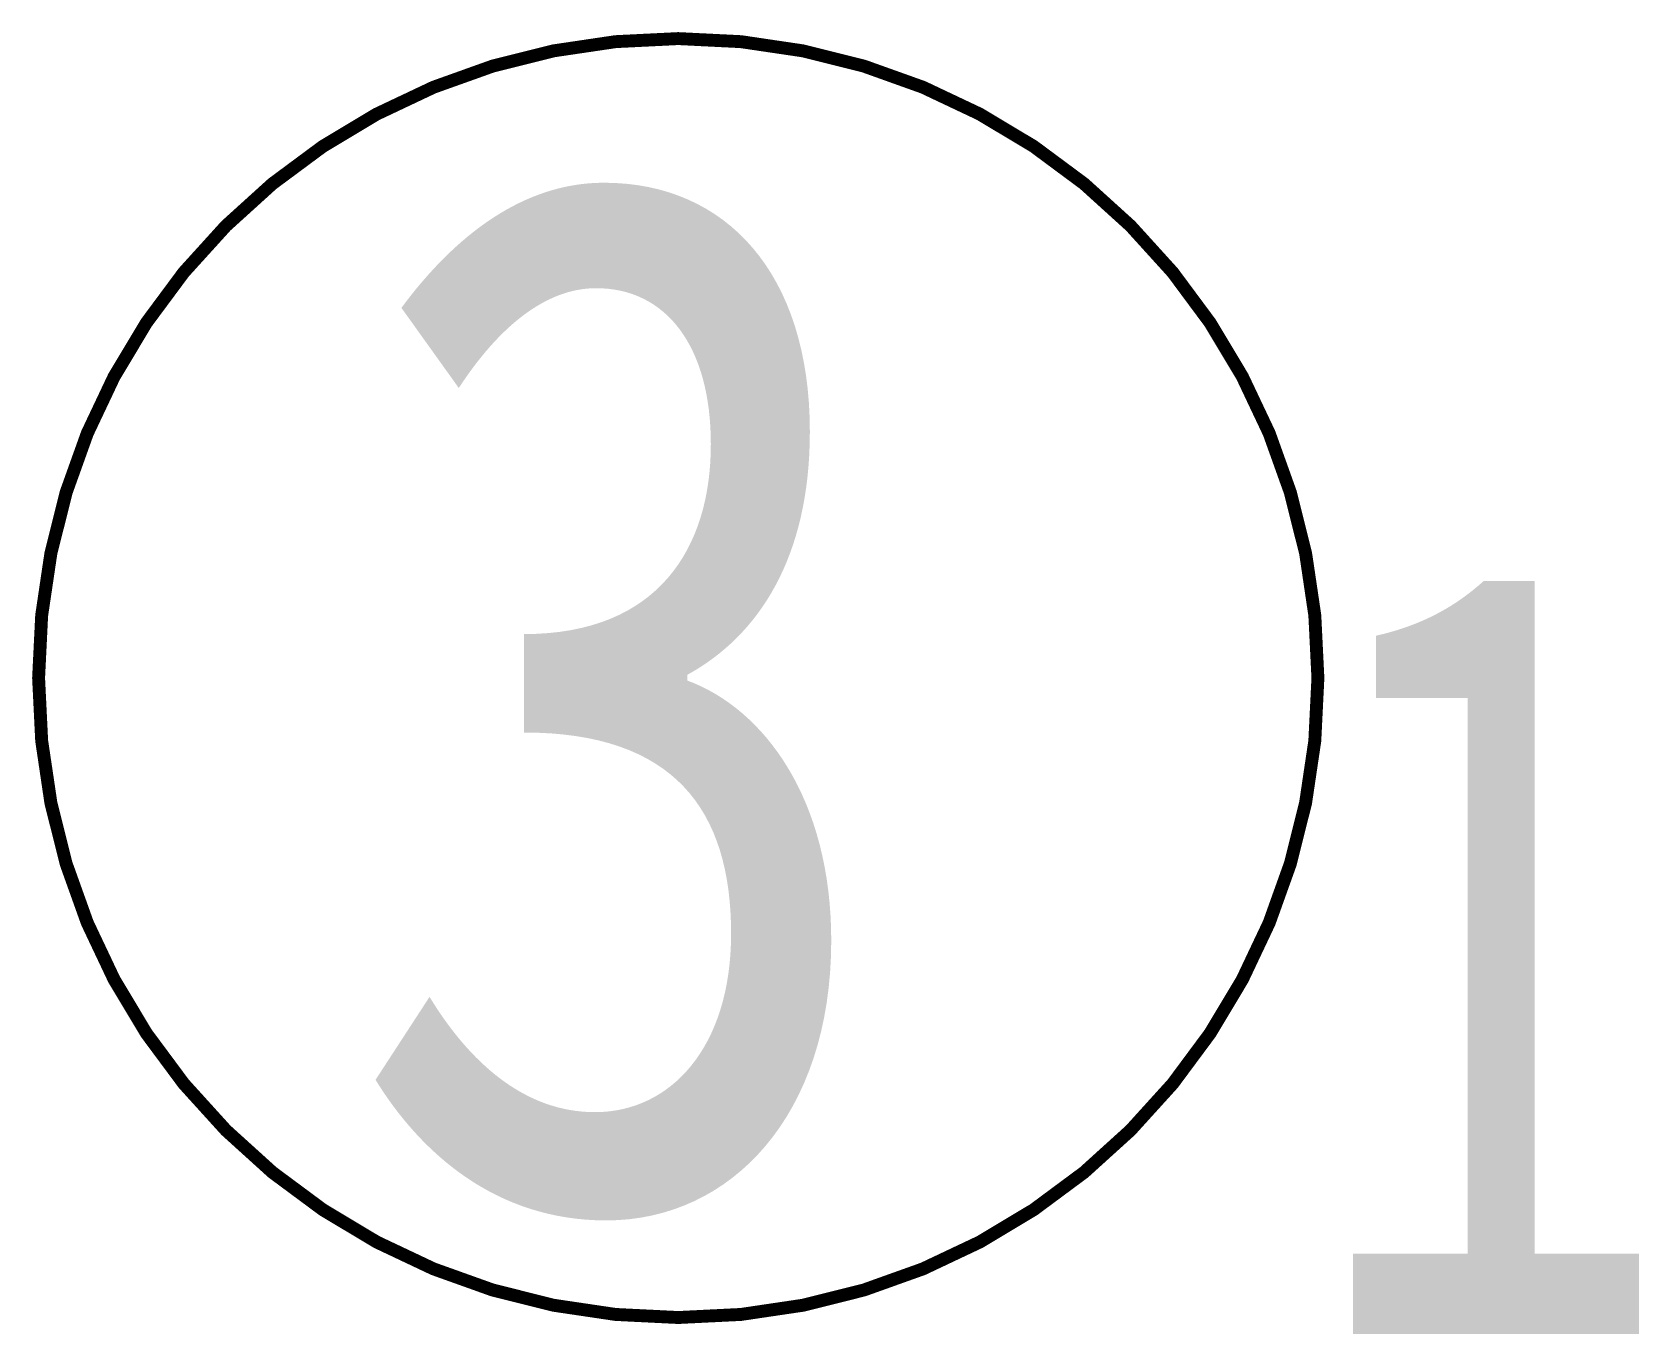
# Model space of a CAD drawing. Extents: x 4.32 to 10.53, y 1.62 to 6.66.
import ezdxf

# ---------------------------------------------------------------- set-up
doc = ezdxf.new("R2010")
doc.units = 0
doc.header["$MEASUREMENT"] = 0
doc.layers.get('0').update_dxf_attribs({"linetype": 'CONTINUOUS'})
doc.styles.add('LZ_PMT_BZ', font='simfang_0.ttf', dxfattribs={"width": 0.7, "height": 3})

msp = doc.modelspace()

# ---------------------------------------------------------------- linework, layer by layer
at = {"const_width": 0.05}
msp.add_lwpolyline([(4.3405, 4.1579, 1), (9.2905, 4.1579, 1)], format="xyb", close=True, dxfattribs=at)

# ---------------------------------------------------------------- texts
at = {"style": 'LZ_PMT_BZ'}
for s, height, width, p in [('3', 4, 0.8, (5.5049, 2.124)), ('1', 3, 0.7, (9.241, 1.6196))]:
    msp.add_text(s, height=height, dxfattribs=dict(at, width=width)).set_placement(p)

doc.saveas('drawing.dxf')
